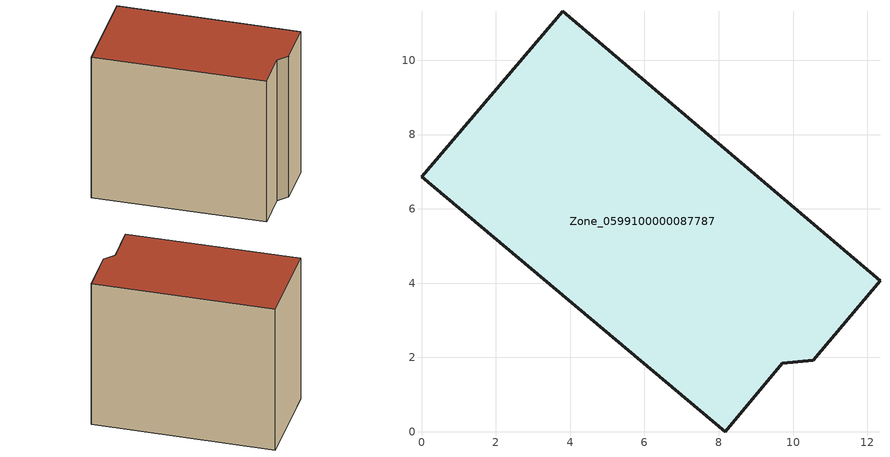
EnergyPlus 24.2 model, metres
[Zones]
Zone_0599100000087787
 floor ground (C_G): 0,6.87 3.8,11.32 12.34,4.06 10.55,1.92 9.71,1.84 8.17,0 z0
 wall outside (C_F): 3.8,11.32 0,6.87 8.17,0 9.71,1.84 10.55,1.92 12.34,4.06 3.8,11.32 z0:9.82
 roof outside (C_R): 12.34,4.06 3.8,11.32 0,6.87 8.17,0 9.71,1.84 10.55,1.92 z9.82
[BUILDING]
Pand.0599100000087787: North Axis=0; Terrain=City; Loads Convergence Tolerance Value=0.04; Temperature Convergence Tolerance Value=0.4; Solar Distribution=FullExterior; Maximum Number of Warmup Days=25; Minimum Number of Warmup Days=1
[Site:Location]
Rotterdam.The.Hague.AP_ZH_NLD Design_Conditions: Latitude=51.96; Longitude=4.45; Time Zone=1; Elevation=-4.5
[SITE:GROUNDTEMPERATURE:BUILDINGSURFACE]
18, 18, 18, 18, 18, 18, 18, 18, 18, 18, 18, 18
[MATERIAL] Thermal Absorptance=0.9; Solar Absorptance=0.7; Visible Absorptance=0.7
Name | Roughness | Thickness | Conductivity | Density | Specific Heat
G.TI.1946 | MediumSmooth | 0.15 | 1 | 540 | 1210
F.TI.1946 | Rough | 0.3 | 0.857143 | 1920 | 840
R.TI.1946 | MediumRough | 0.2 | 0.1 | 1500 | 1000
[CONSTRUCTION]
C_G: G.TI.1946
C_F: F.TI.1946
C_R: R.TI.1946
[ZONE]
Zone_0599100000087787: Type=1; Multiplier=1; Ceiling Height=Autocalculate; Volume=Autocalculate; Floor Area=autocalculate; Part of Total Floor Area=Yes
[ZONEINFILTRATION:DESIGNFLOWRATE]
Infil_Zone_0599100000087787: Zone or ZoneList or Space or SpaceList=Zone_0599100000087787; Schedule=AlwaysOn; Design Flow Rate Calculation Method=Flow/Area; Flow Rate per Floor Area=0.003; Constant Term Coefficient=1; Temperature Term Coefficient=0; Velocity Term Coefficient=0; Velocity Squared Term Coefficient=0
[HVACTEMPLATE:ZONE:IDEALLOADSAIRSYSTEM]
Zone_0599100000087787: Maximum Heating Supply Air Temperature=50; Minimum Cooling Supply Air Temperature=13; Maximum Heating Supply Air Humidity Ratio=0.0156; Minimum Cooling Supply Air Humidity Ratio=0.0077; Heating Limit=NoLimit; Cooling Limit=NoLimit; Dehumidification Control Type=ConstantSensibleHeatRatio; Cooling Sensible Heat Ratio=0.7; Dehumidification Setpoint=60; Humidification Control Type=None; Humidification Setpoint=30; Outdoor Air Method=None; Outdoor Air Flow Rate per Person=0.00944; Outdoor Air Flow Rate per Zone Floor Area=0; Outdoor Air Flow Rate per Zone=0; Demand Controlled Ventilation Type=None; Outdoor Air Economizer Type=NoEconomizer; Heat Recovery Type=None; Sensible Heat Recovery Effectiveness=0.7; Latent Heat Recovery Effectiveness=0.65
[ZONECONTROL:THERMOSTAT]
ThermostatControl_Zone_0599100000087787: Zone or ZoneList=Zone_0599100000087787; Control Type Schedule=DualSetpointControlType; Control 1=Thermostat_Zone_0599100000087787; Temperature Difference Between Cutout And Setpoint=0
[THERMOSTATSETPOINT:DUALSETPOINT]
Thermostat_Zone_0599100000087787: Heating Setpoint Temperature Schedule=HeatingSetpoint_Zone_0599100000087787; Cooling Setpoint Temperature Schedule=CoolingSetpoint_Zone_0599100000087787
[SCHEDULE:COMPACT]
HeatingSetpoint_Zone_0599100000087787: Through: 12/31, For: AllDays, Until: 24:00, 21
CoolingSetpoint_Zone_0599100000087787: Through: 12/31, For: AllDays, Until: 24:00, 24
DualSetpointControlType: Through: 12/31, For: AllDays, Until: 24:00, 4
AlwaysOn: Through: 12/31, For: AllDays, Until: 24:00, 1
